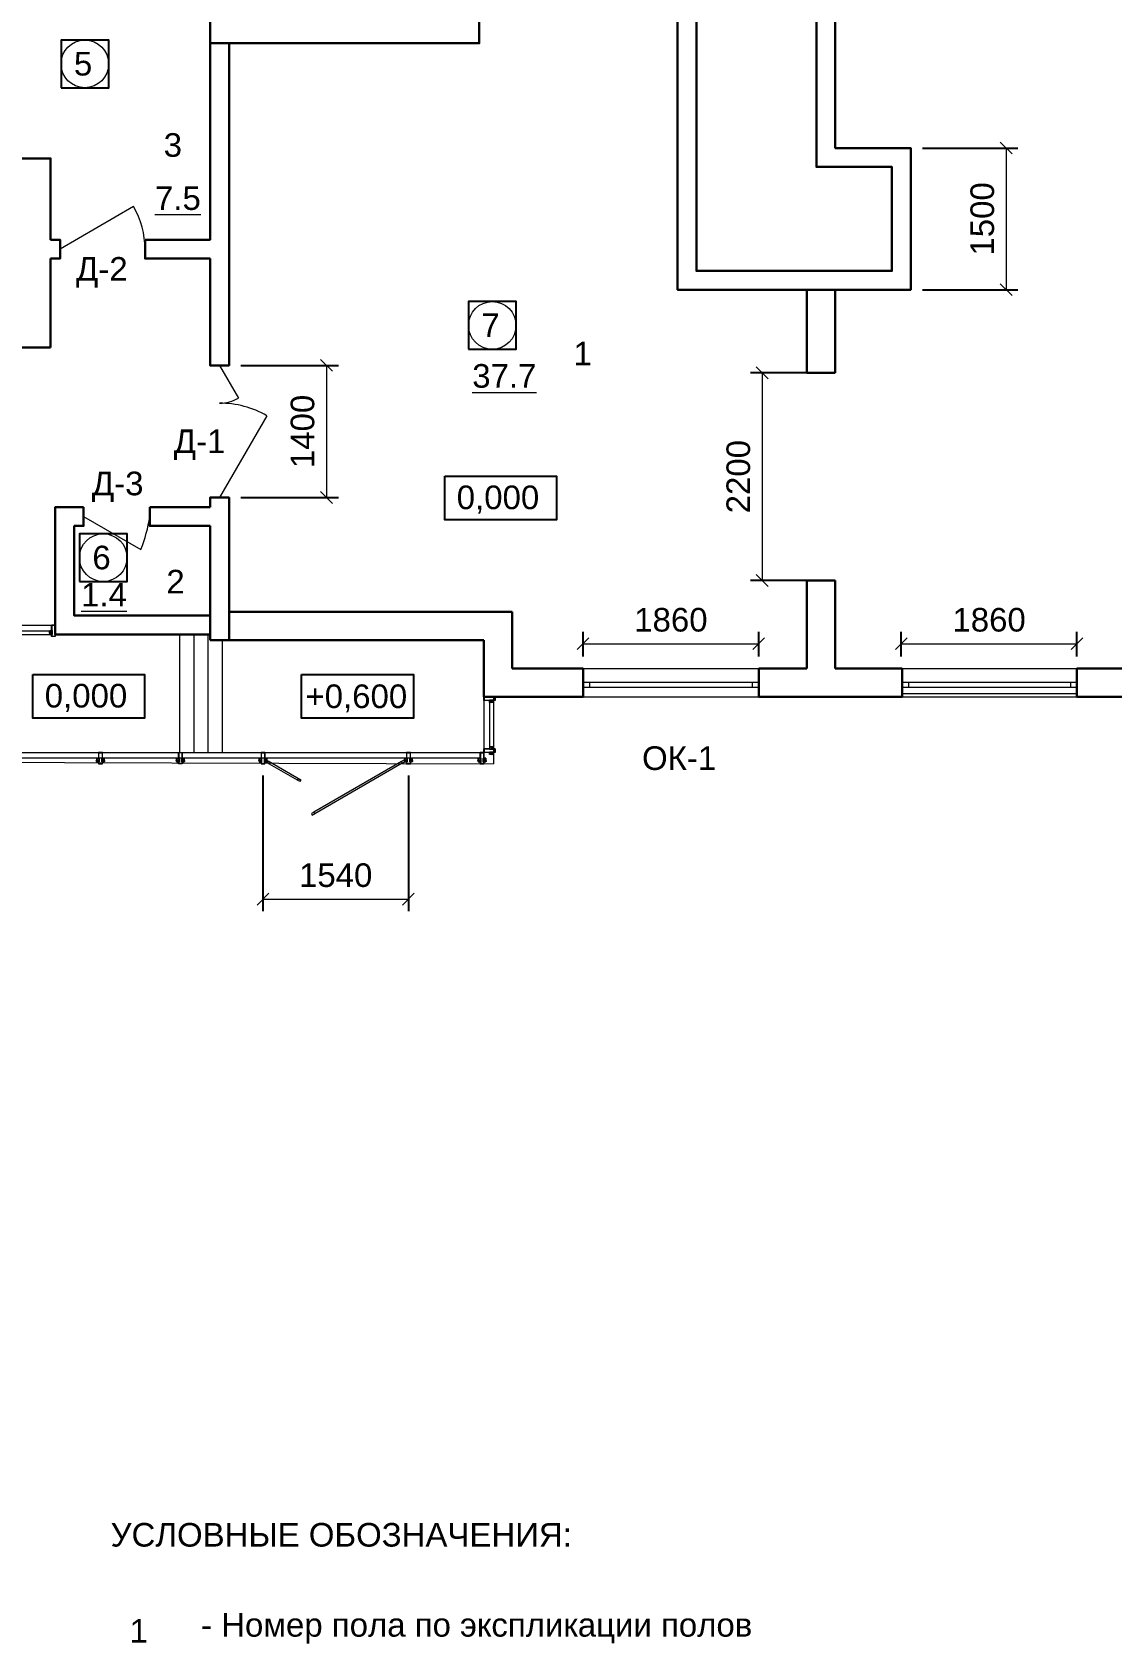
# Model space of a CAD drawing. Header units: metres. Extents: x -77.5 to 9.2, y -177.4 to -90.8.
# Drawn here: x -63.98 to -52.55, y -175.76 to -158.7 of the extents above; entities that cross this region are included whole.
import ezdxf
from ezdxf.enums import TextEntityAlignment as Align

# ---------------------------------------------------------------- set-up
doc = ezdxf.new("R2010")
doc.units = ezdxf.units.M
doc.header["$MEASUREMENT"] = 0
for name, color, linetype, lineweight in [('Level 50', 7, 'Continuous', 0), ('окна', 153, 'Continuous', 18), ('Полы', 12, 'Continuous', 13), ('стена', 7, 'Continuous', 40)]:
    doc.layers.add(name, color=color, linetype=linetype, lineweight=lineweight)
doc.layers.add('YOLO_TABLE', color=1, linetype='Continuous')
doc.styles.get("Standard").update_dxf_attribs({"font": 'CS_Gost2304.shx'})
doc.styles.add('Style-Arial', font='arial.ttf')
doc.dimstyles.get("Standard").update_dxf_attribs({"dimtxt": 0.18, "dimasz": 0.18, "dimexe": 0.18, "dimexo": 0.0625, "dimgap": 0.09, "dimtad": 0, "dimtih": 1, "dimtoh": 1, "dimdec": 4, "dimzin": 0, "dimdsep": 46, "dimtxsty": 'Standard', "dimcen": 0.09, "dimadec": 0, "dimazin": 0, "dimtfac": 1, "dimtdec": 4, "dimtofl": 0, "dimtmove": 0, "dimatfit": 3, "dimfxl": 1, "dimtolj": 1, "dimtzin": 0, "dimarcsym": 0})

# ---------------------------------------------------------------- blocks, each defined once
blk = doc.blocks.new('stoyka_R')
at = {"color": 0, "linetype": 'ByBlock', "lineweight": 0}
for points in [[(-35, 97), (-36, 97), (-36, 96), (-36, 96), (-36, 95), (-34, 94, -0.278117), (-34, 93, -0.298632), (-34, 93), (-37, 92, -1.227062), (-37, 93), (-35, 94), (-37, 94), (-38, 94), (-40, 94), (-45, 92, -1.262793), (-45, 93), (-41, 96), (-40, 96), (-40, 95, 0.414214), (-40, 95), (-38, 95, 0.414214), (-38, 95), (-38, 96), (-38, 96), (-38, 97), (-39, 97, -0.954089), (-39, 97), (-38, 99), (-36, 99), (-34, 97, -0.954089)], [(-35, 82), (-36, 82), (-36, 83), (-36, 83), (-36, 84), (-34, 85, 0.278117), (-34, 86, 0.298632), (-34, 86), (-37, 87, 1.227062), (-37, 86), (-35, 86), (-37, 85), (-38, 86), (-40, 86), (-45, 87, 1.262793), (-45, 86), (-41, 83), (-40, 83), (-40, 84, -0.414214), (-40, 85), (-38, 85, -0.414214), (-38, 84), (-38, 83), (-38, 83), (-38, 82), (-39, 82, 0.954089), (-39, 82), (-38, 80), (-36, 80), (-34, 82, 0.954089)], [(35, 97), (36, 97), (36, 96), (36, 96), (36, 95), (34, 94, 0.278117), (33, 93, 0.298632), (34, 93), (37, 92, 1.227062), (37, 93), (35, 94), (37, 94), (38, 94), (40, 94), (45, 92, 1.262793), (45, 93), (41, 96), (40, 96), (40, 95, -0.414214), (39, 95), (38, 95, -0.414214), (38, 95), (38, 96), (37, 96), (37, 97), (39, 97, 0.954089), (39, 97), (37, 99), (36, 99), (34, 97, 0.954089)], [(35, 82), (36, 82), (36, 83), (36, 83), (36, 84), (34, 85, -0.278117), (33, 86, -0.298632), (34, 86), (37, 87, -1.227062), (37, 86), (35, 86), (37, 85), (38, 86), (40, 86), (45, 87, -1.262793), (45, 86), (41, 83), (40, 83), (40, 84, 0.414214), (39, 85), (38, 85, 0.414214), (38, 84), (38, 83), (37, 83), (37, 82), (39, 82, -0.954089), (39, 82), (37, 80), (36, 80), (34, 82, -0.954089)]]:
    blk.add_lwpolyline(points, format="xyb", close=True, dxfattribs=at)
at = {"color": 0, "linetype": 'ByBlock', "lineweight": -2}
for points in [[(-20, 63), (-20, 0), (20, 0), (20, 63), (19, 64, 0.580174), (18, 63), (18, 61), (15, 61), (15, 69), (14, 70), (15, 70), (15, 79), (18, 79), (18, 77, 0.580174), (19, 77), (20, 77), (20, 81), (15, 81), (15, 98), (33, 98), (33, 96), (32, 96, 0.414214), (31, 96), (31, 95), (35, 95, 0.414214), (35, 95), (35, 96), (35, 96), (35, 99), (39, 99), (39, 96), (38, 96), (38, 95, 0.414214), (38, 95), (39, 95, 0.414214), (40, 95), (40, 99, 0.414214), (39, 100), (20, 100), (20, 120), (-20, 120), (-20, 100), (-40, 100, 0.414214), (-40, 99), (-40, 95, 0.414214), (-40, 95), (-38, 95, 0.414214), (-38, 95), (-38, 96), (-39, 96), (-39, 99), (-35, 99), (-35, 96), (-35, 96), (-35, 95, 0.414214), (-35, 95), (-32, 95), (-32, 96, 0.414214), (-32, 96), (-34, 96), (-34, 98), (-15, 98), (-15, 81), (-20, 81), (-20, 77), (-19, 77, 0.580174), (-18, 77), (-18, 79), (-15, 79), (-15, 70), (-15, 70), (-15, 69), (-15, 61), (-18, 61), (-18, 63, 0.580174), (-19, 64)], [(-39, 79), (-30, 79), (-22, 76), (-16, 76, 0.414214), (-15, 76), (-15, 76, 0.23461), (-15, 77), (-16, 77, 0.303619), (-17, 77), (-18, 77), (-22, 77), (-30, 80), (-34, 80), (-34, 83), (-34, 84), (-35, 84), (-35, 83), (-35, 83), (-35, 80), (-39, 80), (-39, 83), (-38, 83), (-38, 84), (-40, 84), (-40, 60), (-20, 60), (-20, 61), (-22, 61), (-22, 64), (-18, 64), (-16, 62, 0.979824), (-16, 63), (-18, 65), (-23, 65), (-23, 61), (-39, 61), (-39, 79)], [(39, 79), (30, 79), (22, 76), (16, 76, -0.414214), (15, 76), (15, 76, -0.23461), (15, 77), (16, 77, -0.303619), (17, 77), (18, 77), (22, 77), (30, 80), (33, 80), (33, 83), (33, 84), (35, 84), (35, 83), (34, 83), (34, 80), (39, 80), (39, 83), (38, 83), (38, 84), (40, 84), (40, 60), (20, 60), (20, 61), (22, 61), (22, 64), (18, 64), (16, 62, -0.979824), (16, 63), (18, 65), (23, 65), (23, 61), (39, 61), (39, 79)]]:
    blk.add_lwpolyline(points, format="xyb", close=True, dxfattribs=at)
at = {"lineweight": 0}
for points in [[(-37, 92), (-25, 92)], [(-37, 87), (-25, 87)], [(37, 92), (25, 92)], [(37, 87), (25, 87)]]:
    blk.add_lwpolyline(points, dxfattribs=at)
for points in [[(-25, 83), (-15, 83), (-15, 95), (-25, 95)], [(25, 83), (15, 83), (15, 95), (25, 95)]]:
    blk.add_lwpolyline(points, close=True, dxfattribs=at)
at = {"color": 0, "linetype": 'ByBlock', "lineweight": -2}
blk.add_lwpolyline([(18, 59), (18, 3), (-18, 3), (-18, 59), (-13, 59), (-13, 100), (-18, 100), (-18, 118), (18, 118), (18, 100), (13, 100), (13, 59)], close=True, dxfattribs=at)
blk = doc.blocks.new('_Oblique')
at = {"color": 0, "linetype": 'ByBlock', "lineweight": -2}
blk.add_line((0.5, 0.5), (-0.5, -0.5), dxfattribs=at)
blk = doc.blocks.new('*D59')
at = {"color": 0, "lineweight": -2, "transparency": 16777216}
for p, q in [((-61.77, -162.225), (-60.737, -162.225)), ((-61.77, -163.625), (-60.737, -163.625))]:
    blk.add_line(p, q, dxfattribs=at)
at = {"color": 5, "lineweight": 0, "transparency": 16777216}
blk.add_line((-60.862, -162.225), (-60.862, -163.625), dxfattribs=at)
at = {"layer": 'Defpoints', "color": 0, "transparency": 16777216}
for p in [(-61.895, -162.225), (-61.895, -163.625), (-60.862, -163.625)]:
    blk.add_point(p, dxfattribs=at)
at = {"color": 5, "lineweight": 0, "transparency": 16777216, "xscale": 0.125, "yscale": 0.125, "zscale": 0.125}
for p, rotation in [((-60.862, -162.225), 90), ((-60.862, -163.625), 270)]:
    blk.add_blockref('_Oblique', p, dxfattribs=dict(at, rotation=rotation))
at = {"color": 0, "transparency": 16777216, "insert": (-61.115, -162.925), "char_height": 0.25, "attachment_point": 5, "rotation": 90, "style": 'Style-Arial'}
blk.add_mtext('1400', dxfattribs=at)
blk = doc.blocks.new('TerminatorOpen')
at = {"color": 0, "linetype": 'ByBlock', "lineweight": -2}
for q in [(-1, 0.5), (-1, 0), (-1, -0.5)]:
    blk.add_line((0, 0), q, dxfattribs=at)
blk = doc.blocks.new('*D60')
at = {"color": 0, "lineweight": -2, "transparency": 16777216}
for p, q in [((-58.145, -165.309), (-58.145, -165.048)), ((-56.285, -165.309), (-56.285, -165.048))]:
    blk.add_line(p, q, dxfattribs=at)
at = {"color": 5, "lineweight": 0, "transparency": 16777216}
blk.add_line((-58.145, -165.173), (-56.285, -165.173), dxfattribs=at)
at = {"layer": 'Defpoints', "color": 0, "transparency": 16777216}
for p in [(-56.285, -165.173), (-58.145, -165.434), (-56.285, -165.434)]:
    blk.add_point(p, dxfattribs=at)
at = {"color": 5, "lineweight": 0, "transparency": 16777216, "xscale": 0.125, "yscale": 0.125, "zscale": 0.125, "rotation": 180}
blk.add_blockref('_Oblique', (-58.145, -165.173), dxfattribs=at)
at = {"color": 5, "lineweight": 0, "transparency": 16777216, "xscale": 0.125, "yscale": 0.125, "zscale": 0.125}
blk.add_blockref('_Oblique', (-56.285, -165.173), dxfattribs=at)
at = {"color": 0, "transparency": 16777216, "insert": (-57.215, -164.921), "char_height": 0.25, "attachment_point": 5, "style": 'Style-Arial'}
blk.add_mtext('1860', dxfattribs=at)
blk = doc.blocks.new('*D61')
at = {"color": 0, "lineweight": -2, "transparency": 16777216}
for p, q in [((-54.775, -165.309), (-54.775, -165.048)), ((-52.915, -165.309), (-52.915, -165.048))]:
    blk.add_line(p, q, dxfattribs=at)
at = {"color": 5, "lineweight": 0, "transparency": 16777216}
blk.add_line((-54.775, -165.173), (-52.915, -165.173), dxfattribs=at)
at = {"layer": 'Defpoints', "color": 0, "transparency": 16777216}
for p in [(-52.915, -165.173), (-54.775, -165.434), (-52.915, -165.434)]:
    blk.add_point(p, dxfattribs=at)
at = {"color": 5, "lineweight": 0, "transparency": 16777216, "xscale": 0.125, "yscale": 0.125, "zscale": 0.125, "rotation": 180}
blk.add_blockref('_Oblique', (-54.775, -165.173), dxfattribs=at)
at = {"color": 5, "lineweight": 0, "transparency": 16777216, "xscale": 0.125, "yscale": 0.125, "zscale": 0.125}
blk.add_blockref('_Oblique', (-52.915, -165.173), dxfattribs=at)
at = {"color": 0, "transparency": 16777216, "insert": (-53.845, -164.921), "char_height": 0.25, "attachment_point": 5, "style": 'Style-Arial'}
blk.add_mtext('1860', dxfattribs=at)
blk = doc.blocks.new('*D77')
at = {"color": 0, "lineweight": -2, "transparency": 16777216}
for p, q in [((-54.55, -159.924), (-53.539, -159.924)), ((-54.55, -161.424), (-53.539, -161.424))]:
    blk.add_line(p, q, dxfattribs=at)
at = {"color": 5, "lineweight": 0, "transparency": 16777216}
blk.add_line((-53.664, -159.924), (-53.664, -161.424), dxfattribs=at)
at = {"layer": 'Defpoints', "color": 0, "transparency": 16777216}
for p in [(-54.675, -159.924), (-54.675, -161.424), (-53.664, -161.424)]:
    blk.add_point(p, dxfattribs=at)
at = {"color": 5, "lineweight": 0, "transparency": 16777216, "xscale": 0.125, "yscale": 0.125, "zscale": 0.125}
for p, rotation in [((-53.664, -159.924), 90), ((-53.664, -161.424), 270)]:
    blk.add_blockref('_Oblique', p, dxfattribs=dict(at, rotation=rotation))
at = {"color": 0, "transparency": 16777216, "insert": (-53.916, -160.674), "char_height": 0.25, "attachment_point": 5, "rotation": 90, "style": 'Style-Arial'}
blk.add_mtext('1500', dxfattribs=at)
blk = doc.blocks.new('*D79')
at = {"color": 0, "lineweight": -2, "transparency": 16777216}
for p, q in [((-55.6, -162.304), (-56.373, -162.304)), ((-55.6, -164.504), (-56.373, -164.504))]:
    blk.add_line(p, q, dxfattribs=at)
at = {"color": 5, "lineweight": 0, "transparency": 16777216}
blk.add_line((-56.248, -162.304), (-56.248, -164.504), dxfattribs=at)
at = {"layer": 'Defpoints', "color": 0, "transparency": 16777216}
for p in [(-55.475, -162.304), (-56.248, -164.504), (-55.475, -164.504)]:
    blk.add_point(p, dxfattribs=at)
at = {"color": 5, "lineweight": 0, "transparency": 16777216, "xscale": 0.125, "yscale": 0.125, "zscale": 0.125}
for p, rotation in [((-56.248, -162.304), 90), ((-56.248, -164.504), 270)]:
    blk.add_blockref('_Oblique', p, dxfattribs=dict(at, rotation=rotation))
at = {"color": 0, "transparency": 16777216, "insert": (-56.5, -163.404), "char_height": 0.25, "attachment_point": 5, "rotation": 90, "style": 'Style-Arial'}
blk.add_mtext('2200', dxfattribs=at)
blk = doc.blocks.new('*D82')
at = {"color": 0, "lineweight": -2, "transparency": 16777216}
for p, q in [((-61.535, -166.57), (-61.535, -168.004)), ((-59.995, -166.57), (-59.995, -168.004))]:
    blk.add_line(p, q, dxfattribs=at)
at = {"color": 5, "lineweight": 0, "transparency": 16777216}
blk.add_line((-61.535, -167.879), (-59.995, -167.879), dxfattribs=at)
at = {"layer": 'Defpoints', "color": 0, "transparency": 16777216}
for p in [(-61.535, -166.445), (-59.995, -166.445), (-59.995, -167.879)]:
    blk.add_point(p, dxfattribs=at)
at = {"color": 5, "lineweight": 0, "transparency": 16777216, "xscale": 0.125, "yscale": 0.125, "zscale": 0.125, "rotation": 180}
blk.add_blockref('_Oblique', (-61.535, -167.879), dxfattribs=at)
at = {"color": 5, "lineweight": 0, "transparency": 16777216, "xscale": 0.125, "yscale": 0.125, "zscale": 0.125}
blk.add_blockref('_Oblique', (-59.995, -167.879), dxfattribs=at)
at = {"color": 0, "transparency": 16777216, "insert": (-60.765, -167.626), "char_height": 0.25, "attachment_point": 5, "style": 'Style-Arial'}
blk.add_mtext('1540', dxfattribs=at)

msp = doc.modelspace()

# ---------------------------------------------------------------- linework, layer by layer
at = {"color": 7, "linetype": 'Continuous', "lineweight": 13}
for p, q in [((-62.90508314, -160.54425684), (-63.684506, -160.99425684)), ((-61.994506, -162.2251916), (-61.794506, -162.57160176)), ((-61.494506, -162.75916619), (-61.994506, -163.6251916))]:
    msp.add_line(p, q, dxfattribs=at)
msp.add_lwpolyline([(-61.894506, -161.09425684), (-61.894506, -162.2251916), (-62.094506, -162.2251916), (-62.094506, -161.09425684)], dxfattribs=at)
at = {"linetype": 'Continuous', "lineweight": 13}
for points in [[(-59.61007133, -163.86243032), (-59.61007133, -163.39860344), (-58.42592694, -163.39860344), (-58.42592694, -163.86243032), (-59.61007133, -163.86243032)], [(-63.97341882, -165.96306327), (-63.97341882, -165.49923639), (-62.78927443, -165.49923639), (-62.78927443, -165.96306327), (-63.97341882, -165.96306327)], [(-61.12629236, -165.96306327), (-61.12629236, -165.49923639), (-59.94214797, -165.49923639), (-59.94214797, -165.96306327), (-61.12629236, -165.96306327)]]:
    msp.add_lwpolyline(points, dxfattribs=at)
at = {"color": 7, "linetype": 'Continuous', "lineweight": 0}
msp.add_lwpolyline([(-63.434506, -163.8251916), (-62.82828822, -164.1751916, 0.059797506), (-62.734506, -163.8251916, 1)], format="xyb", dxfattribs=at)
for centre, radius, start, end in [((-63.684506, -160.99425684), 0.9, 0, 30), ((-61.994506, -162.2251916), 0.4, 270, 300), ((-61.994506, -163.6251916), 1, 60, 90)]:
    msp.add_arc(centre, radius, start, end, dxfattribs=at)
at = {"layer": 'Level 50', "color": 7, "linetype": 'Continuous', "lineweight": 30}
for points in [[(-59.444506, -157.61425684), (-56.944506, -157.61425684), (-56.944506, -161.22425684), (-55.474506, -161.22425684)], [(-55.474506, -161.22425684), (-54.874506, -161.22425684), (-54.874506, -160.12425684), (-55.674506, -160.12425684), (-55.674506, -157.61627628)], [(-64.794506, -160.03425684), (-64.794506, -157.81425684), (-62.094506, -157.81425684), (-62.094506, -158.81425684), (-59.244506, -158.81425684), (-59.244506, -157.81425684)], [(-59.244506, -157.81425684), (-57.144506, -157.81425684), (-57.144506, -161.42425684), (-55.474506, -161.42425684)], [(-55.474506, -161.42425684), (-54.674506, -161.42425684), (-54.674506, -159.92425684), (-55.474506, -159.92425684), (-55.474506, -157.81425684)], [(-61.894506, -161.09425684), (-61.894506, -161.09425684), (-61.894506, -158.81425684), (-62.094506, -158.81425684), (-62.094506, -160.89425684), (-62.784506, -160.89425684)], [(-63.784506, -160.89425684), (-63.784506, -160.23425684), (-63.784506, -160.03425684), (-64.794506, -160.03425684)], [(-63.784506, -160.89425684), (-63.684506, -160.89425684), (-63.684506, -161.09425684), (-63.784506, -161.09425684)], [(-62.784506, -160.89425684), (-62.784506, -161.09425684), (-62.094506, -161.09425684)], [(-63.784506, -162.03425684), (-63.784506, -161.09425684)], [(-61.894506, -161.09425684), (-61.894506, -162.2251916), (-62.094506, -162.2251916), (-62.094506, -161.09425684)], [(-55.774506, -161.42425684), (-55.774506, -162.30425684)], [(-55.474506, -161.42425684), (-55.474506, -162.30425684)], [(-55.474506, -161.42425684), (-55.474506, -162.30425684)], [(-64.714506, -161.83425684), (-64.714506, -162.03425684), (-63.784506, -162.03425684)], [(-55.474506, -162.30425684), (-55.774506, -162.30425684)], [(-62.094506, -163.7251916), (-62.094506, -163.6251916), (-61.894506, -163.6251916), (-61.894506, -163.8351916)], [(-63.434506, -163.7251916), (-63.434506, -163.9251916), (-63.534506, -163.9251916), (-63.534506, -164.8751916), (-62.094506, -164.8751916), (-62.094506, -165.0751916), (-63.734506, -165.0751916), (-63.734506, -163.7251916), (-63.434506, -163.7251916)], [(-62.734506, -163.7251916), (-62.734506, -163.9251916), (-62.094506, -163.9251916)], [(-62.094506, -163.7251916), (-62.734506, -163.7251916)], [(-61.894506, -163.8351916), (-61.894506, -165.1351916)], [(-62.094506, -165.1351916), (-62.094506, -163.9251916)], [(-55.774506, -164.50425684), (-55.774506, -165.43425684)], [(-55.774506, -164.50425684), (-55.474506, -164.50425684)], [(-55.474506, -164.50425684), (-55.474506, -165.43425684)], [(-55.474506, -164.50425684), (-55.474506, -165.43425684)], [(-61.894506, -164.8351916), (-58.894506, -164.8351916)], [(-58.894506, -164.8351916), (-58.894506, -165.43425684)], [(-62.094506, -165.1351916), (-59.194506, -165.1351916)], [(-59.194506, -165.1351916), (-59.194506, -165.73425684)], [(-58.894506, -165.43425684), (-58.144506, -165.43425684)], [(-58.144506, -165.43425684), (-58.144506, -165.73425684)], [(-56.284506, -165.43425684), (-55.774506, -165.43425684)], [(-56.284506, -165.43425684), (-56.284506, -165.73425684)], [(-55.474506, -165.43425684), (-54.764506, -165.43425684)], [(-54.764506, -165.43425684), (-54.764506, -165.73425684)], [(-52.914506, -165.43425684), (-52.91450679, -165.73425684)], [(-52.914506, -165.43425684), (-52.114506, -165.43425684)], [(-58.144506, -165.73425684), (-59.194506, -165.73425684)], [(-54.764506, -165.73425684), (-56.284506, -165.73425684)], [(-52.914506, -165.73425684), (-51.684506, -165.73425684)]]:
    msp.add_lwpolyline(points, dxfattribs=at)
at = {"layer": 'Level 50', "color": 7, "linetype": 'Continuous', "lineweight": 0}
for centre in [(-63.42172363, -159.03213877), (-59.10641754, -161.80196619), (-63.22658661, -164.26163641)]:
    msp.add_circle(centre, 0.25242955, dxfattribs=at)
at = {"layer": 'YOLO_TABLE'}
for points in [[(-63.67415317, -159.28456831), (-63.16929408, -159.28456831), (-63.16929408, -158.77970922), (-63.67415317, -158.77970922)], [(-59.35884709, -162.05439574), (-58.853988, -162.05439574), (-58.853988, -161.54953665), (-59.35884709, -161.54953665)], [(-59.61007133, -163.39860344), (-58.42592694, -163.39860344), (-58.42592694, -163.86243032), (-59.61007133, -163.86243032)], [(-63.47901615, -164.51406596), (-62.97415706, -164.51406596), (-62.97415706, -164.00920687), (-63.47901615, -164.00920687)], [(-63.97341882, -165.49923639), (-62.78927443, -165.49923639), (-62.78927443, -165.96306327), (-63.97341882, -165.96306327)], [(-61.12629236, -165.49923639), (-59.94214797, -165.49923639), (-59.94214797, -165.96306327), (-61.12629236, -165.96306327)]]:
    msp.add_lwpolyline(points, close=True, dxfattribs=at)
at = {"layer": 'окна', "ltscale": 100}
for p, q in [((-61.14525698, -166.63385064), (-61.49178232, -166.43405026)), ((-61.13526697, -166.61652437), (-61.4817923, -166.41672399))]:
    msp.add_line(p, q, dxfattribs=at)
at = {"layer": 'окна'}
for points in [[(-65.814506, -164.9751916), (-63.734506, -164.9751916)], [(-65.754506, -165.0351916), (-63.767506, -165.0351916)], [(-63.736506, -165.0756916), (-63.736506, -164.9781916), (-63.772506, -164.9781916), (-63.772506, -165.0346916), (-63.767506, -165.0346916), (-63.767506, -165.0756916), (-63.772506, -165.0756916), (-63.772506, -165.0931916), (-63.736506, -165.0931916), (-63.736506, -165.0756916)], [(-65.814506, -165.0951916), (-65.814506, -166.3251916), (-62.414506, -166.3251916)], [(-65.754506, -165.0751916), (-63.767506, -165.0751916)], [(-63.79170044, -165.0621916), (-63.779506, -165.0621916)], [(-63.7916558, -165.0671916), (-63.779506, -165.0671916)], [(-63.736506, -165.0751916), (-62.094506, -165.0751916)], [(-65.914506, -165.77425684), (-65.914506, -166.4251916), (-59.094506, -166.4451916)], [(-59.194506, -165.73425684), (-59.194506, -166.3451916)], [(-59.094006, -165.73625684), (-59.191506, -165.73625684), (-59.191506, -165.77225684), (-59.135006, -165.77225684), (-59.135006, -165.76725684), (-59.094006, -165.76725684), (-59.094006, -165.77225684), (-59.076506, -165.77225684), (-59.076506, -165.73625684), (-59.094006, -165.73625684)], [(-59.134506, -165.79425684), (-59.134506, -166.2851916)], [(-59.107506, -165.79145128), (-59.107506, -165.77925684)], [(-59.102506, -165.79140665), (-59.102506, -165.77925684)], [(-59.094506, -165.73425684), (-59.094506, -166.4451916)], [(-59.254506, -166.3851916), (-65.754506, -166.3851916)], [(-62.414506, -166.3251916), (-61.964506, -166.3251916), (-59.194506, -166.3251916)], [(-60.06945968, -166.42204731), (-60.99703944, -166.95664289)], [(-60.05946966, -166.43937357), (-60.98704947, -166.9739691)]]:
    msp.add_lwpolyline(points, dxfattribs=at)
for points in [[(-63.734506, -165.0751916), (-63.734506, -165.0751916), (-63.734506, -165.0951916), (-63.774506, -165.0951916), (-63.774506, -165.0751916), (-63.794006, -165.0751916, -0.4142135624), (-63.794506, -165.0746916), (-63.794506, -165.0706916, -0.4142135624), (-63.794006, -165.0701916), (-63.792956, -165.0701916, -0.4142135624), (-63.792456, -165.0706916), (-63.792456, -165.0713916), (-63.793206, -165.0713916), (-63.793206, -165.0738916), (-63.789206, -165.0738916), (-63.789206, -165.0713916), (-63.789956, -165.0713916), (-63.789956, -165.0706916, -0.4142135624), (-63.789456, -165.0701916), (-63.786006, -165.0701916), (-63.786006, -165.0708916, -0.4142135624), (-63.786506, -165.0713916), (-63.788006, -165.0713916), (-63.788006, -165.0736916), (-63.769506, -165.0736916), (-63.769506, -165.0559416), (-63.774506, -165.0559416), (-63.774506, -165.05244481), (-63.7737614, -165.05200647, -0.5801735595), (-63.77300597, -165.05243837), (-63.77300597, -165.0544416), (-63.769506, -165.0544416), (-63.769506, -165.0456916), (-63.769006, -165.0451916), (-63.769506, -165.0446916), (-63.769506, -165.0366916), (-63.77300597, -165.0366916), (-63.77300597, -165.03869482, -0.5801735595), (-63.7737614, -165.03912672), (-63.774506, -165.03868839), (-63.774506, -164.9751916), (-63.734506, -164.9751916), (-63.734506, -165.03868839)], [(-59.094506, -165.73425684), (-59.094506, -165.73425684), (-59.074506, -165.73425684), (-59.074506, -165.77425684), (-59.094506, -165.77425684), (-59.094506, -165.79375684, -0.4142135624), (-59.095006, -165.79425684), (-59.099006, -165.79425684, -0.4142135624), (-59.099506, -165.79375684), (-59.099506, -165.79270684, -0.4142135624), (-59.099006, -165.79220684), (-59.098306, -165.79220684), (-59.098306, -165.79295684), (-59.095806, -165.79295684), (-59.095806, -165.78895684), (-59.098306, -165.78895684), (-59.098306, -165.78970684), (-59.099006, -165.78970684, -0.4142135624), (-59.099506, -165.78920684), (-59.099506, -165.78575684), (-59.098806, -165.78575684, -0.4142135624), (-59.098306, -165.78625684), (-59.098306, -165.78775684), (-59.096006, -165.78775684), (-59.096006, -165.76925684), (-59.113756, -165.76925684), (-59.113756, -165.77425684), (-59.11725279, -165.77425684), (-59.11769112, -165.77351225, -0.5801735595), (-59.11725922, -165.77275682), (-59.115256, -165.77275682), (-59.115256, -165.76925684), (-59.124006, -165.76925684), (-59.124506, -165.76875684), (-59.125006, -165.76925684), (-59.133006, -165.76925684), (-59.133006, -165.77275682), (-59.13100277, -165.77275682, -0.5801735595), (-59.13057087, -165.77351225), (-59.13100921, -165.77425684), (-59.194506, -165.77425684), (-59.194506, -165.73425684), (-59.13100921, -165.73425684)]]:
    msp.add_lwpolyline(points, format="xyb", dxfattribs=at)
for points in [[(-63.793506, -165.0541916), (-63.784506, -165.0541916), (-63.776606, -165.0506916), (-63.770206, -165.0506916, -0.4142135624), (-63.769706, -165.0511916), (-63.769706, -165.0514275, -0.2346100061), (-63.76991742, -165.05182856), (-63.77098383, -165.05262249, -0.3036194749), (-63.77142862, -165.05262318), (-63.772706, -165.0516916), (-63.776606, -165.0516916), (-63.784506, -165.0551916), (-63.788006, -165.0551916), (-63.788006, -165.0579916), (-63.788006, -165.0591916), (-63.78922865, -165.0591916), (-63.789806, -165.0581916), (-63.789006, -165.0581916), (-63.789006, -165.0551916), (-63.793506, -165.0551916), (-63.793506, -165.0581916), (-63.792306, -165.0581916), (-63.79288335, -165.0591916), (-63.794506, -165.0591916), (-63.794506, -165.0351916), (-63.774506, -165.0351916), (-63.774506, -165.0361916), (-63.776506, -165.0361916), (-63.776506, -165.0391916), (-63.77244436, -165.0391916), (-63.77084778, -165.03759501, -0.9798244206), (-63.7701548, -165.03831625), (-63.77203015, -165.0401916), (-63.777706, -165.0401916), (-63.777706, -165.0361916), (-63.793506, -165.0361916), (-63.793506, -165.0541916)], [(-63.78936461, -165.05757881), (-63.790506, -165.0568916), (-63.790506, -165.0581916), (-63.790256, -165.0581916), (-63.790256, -165.0591916), (-63.78859986, -165.05992766, -0.2781165631), (-63.78800828, -165.06077399, -0.298632436), (-63.78867019, -165.06164845), (-63.79150984, -165.06216216, -1.2270617229), (-63.79166599, -165.06150322), (-63.789306, -165.0606916), (-63.791256, -165.0601916), (-63.792256, -165.0606916), (-63.794756, -165.0606916), (-63.79927966, -165.06208972, -1.2627930682), (-63.79963821, -165.06151033), (-63.795506, -165.0581916), (-63.794506, -165.0581916), (-63.794506, -165.0591916, 0.4142135624), (-63.794006, -165.0596916), (-63.792756, -165.0596916, 0.4142135624), (-63.792256, -165.0591916), (-63.792256, -165.0581916), (-63.792006, -165.0581916), (-63.792006, -165.0568916), (-63.79314738, -165.05757881, -0.9540885036), (-63.79368568, -165.05713254), (-63.792006, -165.0551916), (-63.790506, -165.0551916), (-63.78882632, -165.05713254, -0.9540885036)], [(-63.78936461, -165.07180728), (-63.790506, -165.0721916), (-63.790506, -165.07119449), (-63.790256, -165.07119449), (-63.790256, -165.07019449), (-63.78859986, -165.06945843, 0.2781165631), (-63.78800828, -165.06861209, 0.298632436), (-63.78867019, -165.06773764), (-63.79150984, -165.06722392, 1.2270617229), (-63.79166599, -165.06788287), (-63.789306, -165.06869449), (-63.791256, -165.06919449), (-63.792256, -165.06869449), (-63.794756, -165.06869449), (-63.79927966, -165.06729636, 1.2627930682), (-63.79963821, -165.06787576), (-63.795506, -165.07119449), (-63.794506, -165.07119449), (-63.794506, -165.07019449, -0.4142135624), (-63.794006, -165.06969449), (-63.792756, -165.06969449, -0.4142135624), (-63.792256, -165.07019449), (-63.792256, -165.07119449), (-63.792006, -165.07119449), (-63.792006, -165.0721916), (-63.79314738, -165.07180728, 0.9540885036), (-63.79368568, -165.07225354), (-63.792006, -165.0738916), (-63.790506, -165.0738916), (-63.78882632, -165.07225354, 0.9540885036)], [(-59.115506, -165.79325684), (-59.115506, -165.78425684), (-59.119006, -165.77635684), (-59.119006, -165.76995684, -0.4142135624), (-59.118506, -165.76945684), (-59.11827009, -165.76945684, -0.2346100061), (-59.11786904, -165.76966826), (-59.1170751, -165.77073468, -0.3036194749), (-59.11707441, -165.77117947), (-59.118006, -165.77245684), (-59.118006, -165.77635684), (-59.114506, -165.78425684), (-59.114506, -165.78775684), (-59.111706, -165.78775684), (-59.110506, -165.78775684), (-59.110506, -165.78897949), (-59.111506, -165.78955684), (-59.111506, -165.78875684), (-59.114506, -165.78875684), (-59.114506, -165.79325684), (-59.111506, -165.79325684), (-59.111506, -165.79205684), (-59.110506, -165.79263419), (-59.110506, -165.79425684), (-59.134506, -165.79425684), (-59.134506, -165.77425684), (-59.133506, -165.77425684), (-59.133506, -165.77625684), (-59.130506, -165.77625684), (-59.130506, -165.77219521), (-59.13210258, -165.77059862, -0.9798244206), (-59.13138135, -165.76990565), (-59.129506, -165.771781), (-59.129506, -165.77745684), (-59.133506, -165.77745684), (-59.133506, -165.79325684), (-59.115506, -165.79325684)], [(-59.11211879, -165.78911546), (-59.112806, -165.79025684), (-59.111506, -165.79025684), (-59.111506, -165.79000684), (-59.110506, -165.79000684), (-59.10976994, -165.7883507, -0.2781165631), (-59.1089236, -165.78775912, -0.298632436), (-59.10804915, -165.78842104), (-59.10753543, -165.79126068, -1.2270617229), (-59.10819438, -165.79141684), (-59.109006, -165.78905684), (-59.109506, -165.79100684), (-59.109006, -165.79200684), (-59.109006, -165.79450684), (-59.10760787, -165.7990305, -1.2627930682), (-59.10818727, -165.79938906), (-59.111506, -165.79525684), (-59.111506, -165.79425684), (-59.110506, -165.79425684, 0.4142135624), (-59.110006, -165.79375684), (-59.110006, -165.79250684, 0.4142135624), (-59.110506, -165.79200684), (-59.111506, -165.79200684), (-59.111506, -165.79175684), (-59.112806, -165.79175684), (-59.11211879, -165.79289823, -0.9540885036), (-59.11256505, -165.79343653), (-59.114506, -165.79175684), (-59.114506, -165.79025684), (-59.11256505, -165.78857716, -0.9540885036)], [(-59.09789032, -165.78911546), (-59.097506, -165.79025684), (-59.09850311, -165.79025684), (-59.09850311, -165.79000684), (-59.09950311, -165.79000684), (-59.10023917, -165.7883507, 0.2781165631), (-59.1010855, -165.78775912, 0.298632436), (-59.10195996, -165.78842104), (-59.10247367, -165.79126068, 1.2270617229), (-59.10181472, -165.79141684), (-59.10100311, -165.78905684), (-59.10050311, -165.79100684), (-59.10100311, -165.79200684), (-59.10100311, -165.79450684), (-59.10240123, -165.7990305, 1.2627930682), (-59.10182184, -165.79938906), (-59.09850311, -165.79525684), (-59.09850311, -165.79425684), (-59.09950311, -165.79425684, -0.4142135624), (-59.10000311, -165.79375684), (-59.10000311, -165.79250684, -0.4142135624), (-59.09950311, -165.79200684), (-59.09850311, -165.79200684), (-59.09850311, -165.79175684), (-59.097506, -165.79175684), (-59.09789032, -165.79289823, 0.9540885036), (-59.09744405, -165.79343653), (-59.095806, -165.79175684), (-59.095806, -165.79025684), (-59.09744405, -165.78857716, 0.9540885036)]]:
    msp.add_lwpolyline(points, format="xyb", close=True, dxfattribs=at)
for points in [[(-63.779506, -165.0586916), (-63.769506, -165.0586916), (-63.769506, -165.0706916), (-63.779506, -165.0706916)], [(-59.111006, -165.77925684), (-59.111006, -165.76925684), (-59.099006, -165.76925684), (-59.099006, -165.77925684)]]:
    msp.add_lwpolyline(points, close=True, dxfattribs=at)
at = {"layer": 'окна', "ltscale": 100}
for points in [[(-56.284506, -165.58425684), (-58.144506, -165.58425684)], [(-58.144506, -165.58425684), (-58.144506, -165.63425684), (-58.074506, -165.63425684), (-58.074506, -165.58425684), (-58.144506, -165.58425684)], [(-58.144506, -165.63425684), (-56.284506, -165.63425684)], [(-56.354506, -165.58425684), (-56.354506, -165.63425684), (-56.284506, -165.63425684), (-56.284506, -165.58425684), (-56.354506, -165.58425684)], [(-52.91443229, -165.58425684), (-54.764506, -165.58425684)], [(-54.764506, -165.58425684), (-54.764506, -165.63425684), (-54.694506, -165.63425684), (-54.694506, -165.58425684), (-54.764506, -165.58425684)], [(-54.764506, -165.63425684), (-52.91445686, -165.63425684)], [(-52.98450639, -165.58429806), (-52.98450639, -165.63429806), (-52.91450639, -165.63429806), (-52.91450639, -165.58429806), (-52.98450639, -165.58429806)]]:
    msp.add_lwpolyline(points, dxfattribs=at)
for points in [[(-61.507256, -166.40204207), (-61.4817923, -166.41672399), (-61.49178229, -166.4340502), (-61.51724598, -166.41936828)], [(-60.04399598, -166.40736539), (-60.06945968, -166.42204731), (-60.05946969, -166.43937351), (-60.034006, -166.4246916)], [(-61.16073066, -166.60184246), (-61.13526697, -166.61652437), (-61.14525695, -166.63385058), (-61.17072064, -166.61916867)], [(-60.99703944, -166.95664289), (-61.02250314, -166.97132481), (-61.01251316, -166.98865101), (-60.98704947, -166.9739691)]]:
    msp.add_lwpolyline(points, close=True, dxfattribs=at)
at = {"layer": 'стена', "color": 7, "linetype": 'Continuous', "lineweight": 13}
for points in [[(-62.414506, -166.3251916), (-62.414506, -165.0751916)], [(-62.264506, -166.3251916), (-62.264506, -165.0751916)], [(-62.114506, -166.3251916), (-62.114506, -165.0751916)], [(-61.964506, -166.3251916), (-61.964506, -165.1351916)], [(-58.144506, -165.43425684), (-56.284506, -165.43425684)], [(-54.764506, -165.43425684), (-52.914506, -165.43426169)], [(-54.764506, -165.73425684), (-52.91450675, -165.73425682), (-52.91450675, -165.70425682), (-54.764506, -165.70425684), (-54.764506, -165.73425684)], [(-58.144506, -165.73425684), (-56.284506, -165.73425684)], [(-54.764506, -165.73425684), (-52.914506, -165.73425684)]]:
    msp.add_lwpolyline(points, dxfattribs=at)

# ---------------------------------------------------------------- block references
at = {"layer": 'окна', "yscale": 0.001, "zscale": 0.001}
for p, xscale, rotation in [((-63.256506, -166.3251916), 0.001, 180), ((-62.409506, -166.3251916), -0.001, 180), ((-61.534506, -166.3251916), 0.001, 180), ((-59.994506, -166.3251916), 0.001, 180), ((-59.214506, -166.3251916), 0.001, 180), ((-59.214506, -166.3251916), -0.001, 180), ((-59.194506, -166.3051916), -0.001, 270)]:
    msp.add_blockref('stoyka_R', p, dxfattribs=dict(at, xscale=xscale, rotation=rotation))

# ---------------------------------------------------------------- texts
at = {"color": 7, "linetype": 'Continuous', "lineweight": 0, "style": 'Style-Arial'}
for s, p in [('5', (-63.4402398, -158.90547741)), ('7', (-59.12493372, -161.67530483)), ('6', (-63.24510278, -164.13497506))]:
    msp.add_text(s, height=0.25, dxfattribs=at).set_placement(p, align=Align.TOP_CENTER)
for s, p in [('0,000', (-59.48316968, -163.74812735)), ('0,000', (-63.84651717, -165.84876029)), ('+0,600', (-61.08549325, -165.8544979))]:
    msp.add_text(s, height=0.25, dxfattribs=at).set_placement(p)
at = {"color": 7, "lineweight": 13, "style": 'Style-Arial'}
msp.add_text('УСЛОВНЫЕ ОБОЗНАЧЕНИЯ:', height=0.25, dxfattribs=at).set_placement((-63.14905476, -174.48521437), align=Align.TOP_LEFT)
at = {"color": 7, "linetype": 'Continuous', "lineweight": 13, "char_height": 0.25, "attachment_point": 1, "line_spacing_factor": 0.6, "style": 'Style-Arial'}
for s, insert in [('{\\L7.5}', (-62.67880139, -160.32889244)), ('{\\L37.7}', (-59.31879496, -162.21165493)), ('{\\L1.4}', (-63.46198633, -164.52873944))]:
    msp.add_mtext(s, dxfattribs=dict(at, insert=insert))
at = {"color": 7, "linetype": 'Continuous', "lineweight": 0, "char_height": 0.25, "attachment_point": 7, "line_spacing_factor": 0.72}
for s, insert in [('\\fArial|b0|i0|c204204|p39;Д-2', (-63.51540171, -161.40085725)), ('{\\fArial|b0|i0|c204|p39;Д\\fArial|b0|i0|c0|p39;-1}', (-62.48045158, -163.22669317)), ('\\fArial|b0|i0|c204204|p39;Д-3', (-63.3475516, -163.67322018)), ('{\\fArial|b0|i0|c204|p39;ОК\\fArial|b0|i0|c0|p39;-\\fArial|b0|i0|c204|p39;1}', (-57.52053552, -166.51336754))]:
    msp.add_mtext(s, dxfattribs=dict(at, insert=insert))
at = {"color": 7, "linetype": 'Continuous', "lineweight": 0, "insert": (-62.19135465, -175.4389844), "char_height": 0.25, "attachment_point": 1, "line_spacing_factor": 0.6, "style": 'Style-Arial'}
msp.add_mtext('- Номер пола по экспликации полов', dxfattribs=at)
at = {"layer": 'Полы', "linetype": 'Continuous', "lineweight": 0, "style": 'Style-Arial'}
for s, p in [('3', (-62.48967864, -159.76604178)), ('1', (-58.14922027, -161.97505395)), ('2', (-62.46146804, -164.39056804)), ('1', (-62.85076578, -175.50294331))]:
    msp.add_text(s, height=0.25, dxfattribs=at).set_placement(p, align=Align.TOP_CENTER)

# ---------------------------------------------------------------- dimensions: what is measured, and where the dimension line sits
for base, p1, p2, picture, middle in [((-53.66352364, -161.42425684), (-54.674506, -159.92425684), (-54.674506, -161.42425684), '*D77', (-53.91616689, -160.67425684)), ((-60.86204353, -163.6251916), (-61.894506, -162.2251916), (-61.894506, -163.6251916), '*D59', (-61.11468677, -162.9251916)), ((-56.24768615, -164.50425684), (-55.474506, -162.30425684), (-55.474506, -164.50425684), '*D79', (-56.5003294, -163.40425684))]:
    dim = msp.add_linear_dim(base=base, p1=p1, p2=p2, angle=90, dimstyle='Standard', override={"dimtxt": 0.25, "dimasz": 0.125, "dimexe": 0.125, "dimexo": 0.125, "dimgap": 0.125, "dimtad": 1, "dimtih": 0, "dimtoh": 0, "dimlfac": 1000, "dimzin": 11, "dimtxsty": 'Style-Arial', "dimblk": 'Oblique', "dimclrd": 5, "dimadec": 4, "dimazin": 3, "dimldrblk": 'TerminatorOpen', "dimfrac": 2, "dimtolj": 0, "dimtzin": 11, "dimlwd": 0})
    dim.commit()
    dim.dimension.update_dxf_attribs({"geometry": picture, "text_midpoint": middle})
for base, p1, p2, picture, middle in [((-56.284506, -165.17334904), (-58.144506, -165.43425684), (-56.284506, -165.43425684), '*D60', (-57.214506, -164.9207058)), ((-52.914506, -165.17334904), (-54.774506, -165.43425684), (-52.914506, -165.43425684), '*D61', (-53.844506, -164.9207058)), ((-59.994506, -167.8787637), (-61.534506, -166.4451916), (-59.994506, -166.4451916), '*D82', (-60.764506, -167.62612045))]:
    dim = msp.add_linear_dim(base=base, p1=p1, p2=p2, dimstyle='Standard', override={"dimtxt": 0.25, "dimasz": 0.125, "dimexe": 0.125, "dimexo": 0.125, "dimgap": 0.125, "dimtad": 1, "dimtih": 0, "dimtoh": 0, "dimlfac": 1000, "dimzin": 11, "dimtxsty": 'Style-Arial', "dimblk": 'Oblique', "dimclrd": 5, "dimadec": 4, "dimazin": 3, "dimldrblk": 'TerminatorOpen', "dimfrac": 2, "dimtolj": 0, "dimtzin": 11, "dimlwd": 0})
    dim.commit()
    dim.dimension.update_dxf_attribs({"geometry": picture, "text_midpoint": middle})

doc.saveas('drawing.dxf')
